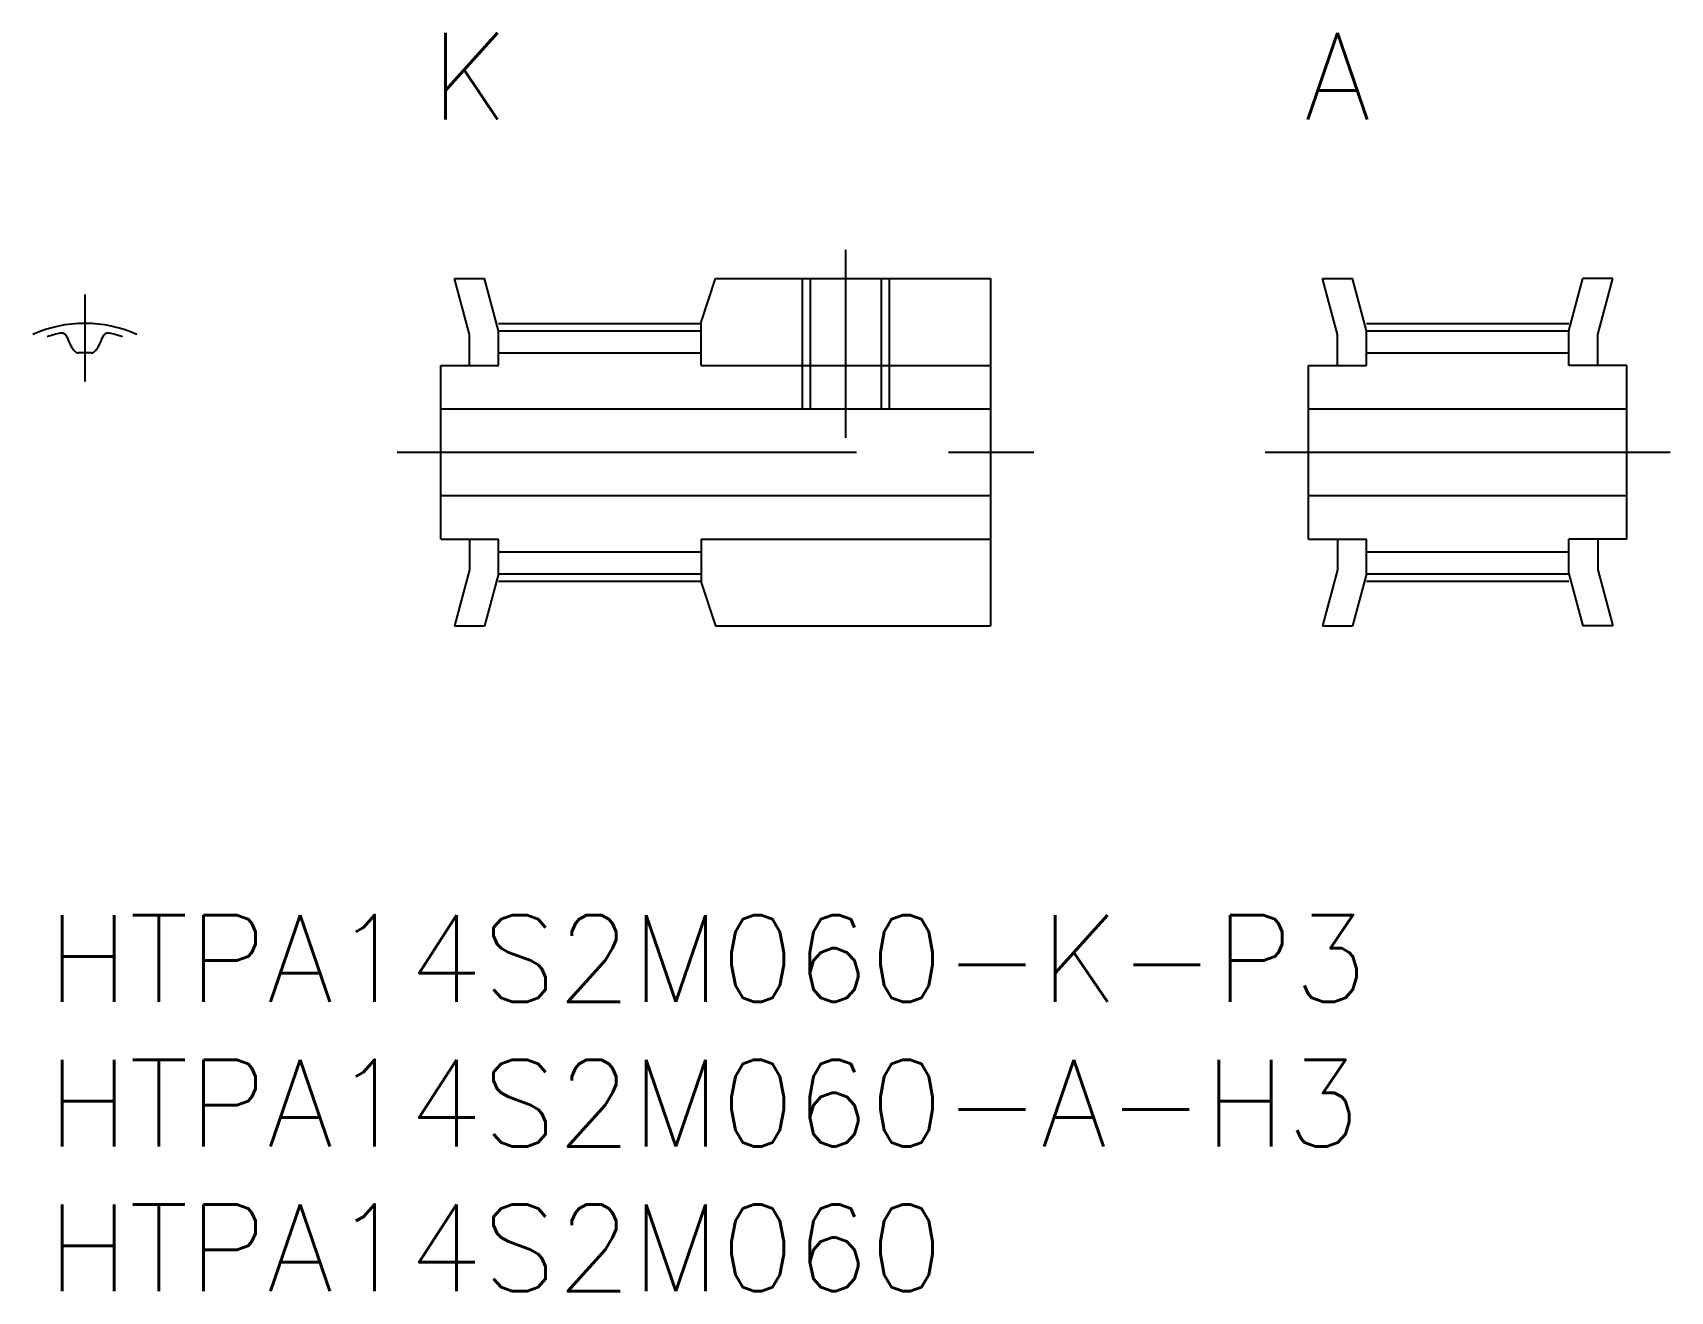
# Model space of a CAD drawing. Extents: x -0.5 to 56.1, y -13 to 30.5.
import ezdxf
from ezdxf.enums import TextEntityAlignment as Align

# ---------------------------------------------------------------- set-up
doc = ezdxf.new("R2010")
doc.units = 0
doc.header["$LTSCALE"] = 0.5
doc.linetypes.add('CENTER', pattern=[50.8, 31.75, -6.35, 6.35, -6.35])
doc.linetypes.add('DASHED', pattern=[19.05, 12.7, -6.35])
for name, color, linetype in [('MSM_CENTER', 1, 'CENTER'), ('MSM_CONTINUOUS', 7, 'CONTINUOUS'), ('MSM_DASHED', 4, 'DASHED'), ('MSM_PART_NUMBER', 7, 'CONTINUOUS')]:
    doc.layers.add(name, color=color, linetype=linetype)
doc.styles.get("Standard").update_dxf_attribs({"font": 'txt.shx', "height": 1, "bigfont": 'bigfont.shx'})

# ---------------------------------------------------------------- blocks, each defined once
blk = doc.blocks.new('*U11')
at = {"layer": 'MSM_PART_NUMBER'}
blk.add_text('HTPA14S2M060-K-P3', height=3, dxfattribs=at).set_placement((0, -3))
blk = doc.blocks.new('*U12')
at = {"layer": 'MSM_PART_NUMBER'}
blk.add_text('HTPA14S2M060-A-H3', height=3, dxfattribs=at).set_placement((0, -8))
blk = doc.blocks.new('*U13')
at = {"layer": 'MSM_PART_NUMBER'}
blk.add_text('HTPA14S2M060', height=3, dxfattribs=at).set_placement((0, -13))

msp = doc.modelspace()

# ---------------------------------------------------------------- linework, layer by layer
at = {"layer": 'MSM_CENTER'}
for p, q in [((27.6, 16.5), (27.6, 23)), ((1.3, 21.454), (1.3, 18.44)), ((15.6, 20.455), (22.6, 20.455)), ((45.6, 20.455), (52.6, 20.455)), ((12.1, 16), (34.1, 16)), ((42.1, 16), (56.1, 16)), ((15.6, 11.545), (22.6, 11.545)), ((45.6, 11.545), (52.6, 11.545))]:
    msp.add_line(p, q, dxfattribs=at)
msp.add_arc((1.3, 16), 4.454, 66.1633, 113.8367, dxfattribs=at)
at = {"layer": 'MSM_CONTINUOUS'}
for p, q in [((14.6, 20.068), (14.082, 22)), ((14.082, 22), (15.118, 22)), ((15.6, 20.2), (15.118, 22)), ((22.6, 20.5), (23.1, 22)), ((23.1, 22), (32.6, 22)), ((32.6, 22), (32.6, 10)), ((44.6, 20.068), (44.082, 22)), ((44.082, 22), (45.118, 22)), ((45.6, 20.2), (45.118, 22)), ((52.6, 20.2), (53.082, 22)), ((54.118, 22), (53.082, 22)), ((53.6, 20.068), (54.118, 22)), ((22.6, 19), (22.6, 20.5)), ((14.6, 19), (14.6, 20.068)), ((15.6, 20.2), (22.6, 20.2)), ((15.6, 19), (15.6, 20.2)), ((44.6, 19), (44.6, 20.068)), ((45.6, 20.2), (52.6, 20.2)), ((45.6, 19), (45.6, 20.2)), ((52.6, 19), (52.6, 20.2)), ((53.6, 19), (53.6, 20.068)), ((15.6, 19.44), (22.6, 19.44)), ((45.6, 19.44), (52.6, 19.44)), ((13.6, 13), (13.6, 19)), ((13.6, 19), (15.6, 19)), ((22.6, 19), (32.6, 19)), ((43.6, 13), (43.6, 19)), ((43.6, 19), (45.6, 19)), ((54.6, 19), (52.6, 19)), ((54.6, 13), (54.6, 19)), ((13.6, 17.5), (32.6, 17.5)), ((43.6, 17.5), (54.6, 17.5)), ((13.6, 14.5), (32.6, 14.5)), ((43.6, 14.5), (54.6, 14.5)), ((13.6, 13), (15.6, 13)), ((14.6, 13), (14.6, 11.932)), ((15.6, 11.8), (15.6, 13)), ((15.6, 12.56), (22.6, 12.56)), ((22.6, 13), (22.6, 11.5)), ((22.6, 13), (32.6, 13)), ((43.6, 13), (45.6, 13)), ((44.6, 13), (44.6, 11.932)), ((45.6, 11.8), (45.6, 13)), ((45.6, 12.56), (52.6, 12.56)), ((52.6, 11.8), (52.6, 13)), ((54.6, 13), (52.6, 13)), ((53.6, 13), (53.6, 11.932)), ((14.6, 11.932), (14.082, 10)), ((44.6, 11.932), (44.082, 10)), ((53.6, 11.932), (54.118, 10)), ((15.6, 11.8), (15.118, 10)), ((15.6, 11.8), (22.6, 11.8)), ((22.6, 11.5), (23.1, 10)), ((45.6, 11.8), (45.118, 10)), ((45.6, 11.8), (52.6, 11.8)), ((52.6, 11.8), (53.082, 10)), ((14.082, 10), (15.118, 10)), ((23.1, 10), (32.6, 10)), ((25.1, 10), (25.1, 10)), ((27.1, 10), (27.1, 10)), ((44.082, 10), (45.118, 10)), ((54.118, 10), (53.082, 10))]:
    msp.add_line(p, q, dxfattribs=at)
for centre, radius, start, end in [((1.3, 16), 4.2, 101.4927, 108.0305), ((0.501, 19.93), 0.19, 16.9785, 101.4927), ((1.95, 20.372), 1.325, 196.9785, 223.3073), ((0.65, 20.372), 1.325, 316.6927, 343.0215), ((2.099, 19.93), 0.19, 78.5073, 163.0215), ((1.3, 16), 4.2, 71.9695, 78.5073), ((1.059, 19.532), 0.1, 223.3073, 273.9104), ((1.3, 16), 3.44, 86.0896, 93.9104), ((1.541, 19.532), 0.1, 266.0896, 316.6927)]:
    msp.add_arc(centre, radius, start, end, dxfattribs=at)
at = {"layer": 'MSM_DASHED'}
for p, q in [((26.1, 22), (26.1, 17.5)), ((26.37, 22), (26.37, 17.5)), ((28.829, 22), (28.829, 17.5)), ((29.1, 22), (29.1, 17.5))]:
    msp.add_line(p, q, dxfattribs=at)

# ---------------------------------------------------------------- block references
at = {"layer": 'MSM_CONTINUOUS'}
for name in ['*U11', '*U12', '*U13']:
    msp.add_blockref(name, (0, 0), dxfattribs=at)

# ---------------------------------------------------------------- texts
at = {"layer": 'MSM_PART_NUMBER'}
for s, p in [('K', (14.6, 29)), ('A', (44.6, 29))]:
    msp.add_text(s, height=3, dxfattribs=at).set_placement(p, align=Align.MIDDLE_CENTER)

doc.saveas('drawing.dxf')
